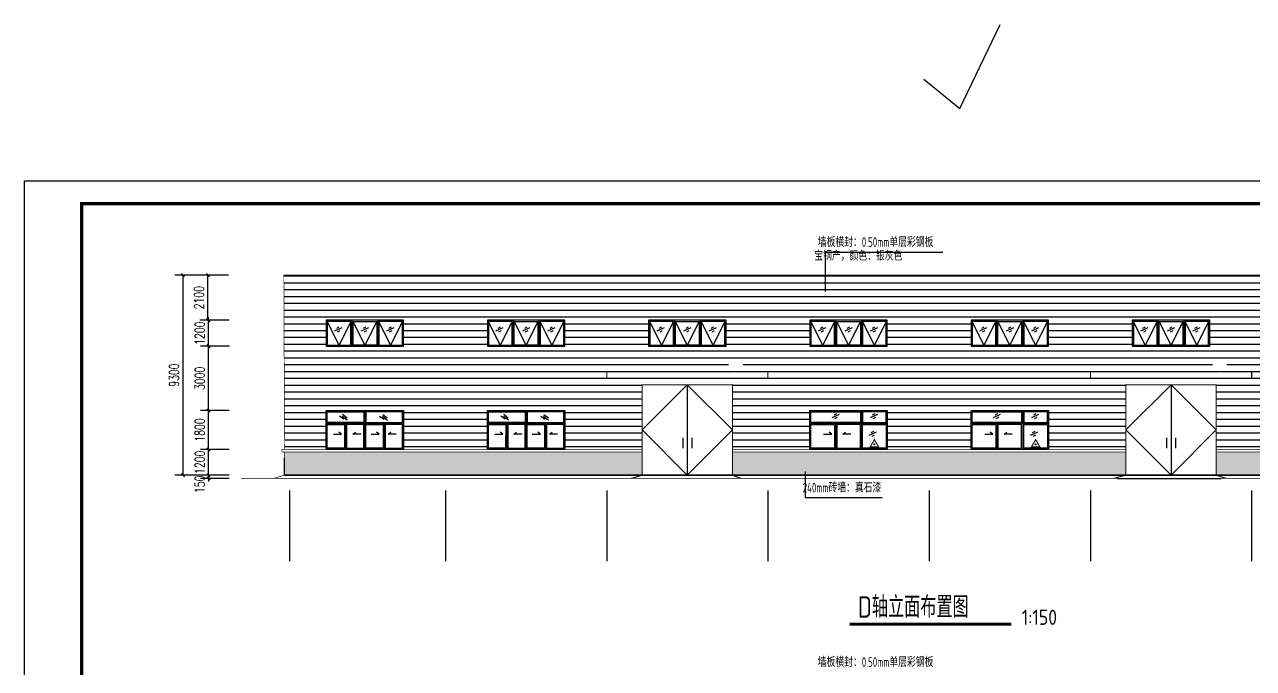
# Model space of a CAD drawing. Extents: x 177291 to 1288761, y 177638 to 322898.
# Drawn here: x 595607 to 652768, y 292270 to 322193 of the extents above; entities that cross this region are included whole.
import ezdxf
from ezdxf.enums import TextEntityAlignment as Align

# ---------------------------------------------------------------- set-up
doc = ezdxf.new("R2010")
doc.units = 0
doc.header["$LTSCALE"] = 1000
for name, color, linetype in [('AXIS', 3, 'Continuous'), ('DIM_SYMB', 3, 'Continuous'), ('PUB_DIM', 3, 'Continuous'), ('PUB_TEXT', 7, 'Continuous'), ('PUB_TITLE', 4, 'Continuous'), ('REIN', 1, 'Continuous')]:
    doc.layers.add(name, color=color, linetype=linetype)
doc.styles.add('_TCH_DIM_T3', font='SIMPLEX', dxfattribs={"width": 0.705882, "bigfont": 'GBCBIG'})
doc.styles.add('C', font='tssdeng.shx', dxfattribs={"height": 3, "bigfont": 'tssdchn.shx'})
doc.styles.get("Standard").update_dxf_attribs({"font": 'gbenor.shx', "bigfont": 'gbcbig.shx'})
doc.dimstyles.new('_TCH_ARCH&&150', dxfattribs={"dimtxt": 446.25, "dimasz": 150, "dimexe": 375, "dimexo": 450, "dimgap": 189.375, "dimtad": 1, "dimdec": 0, "dimzin": 0, "dimdsep": 46, "dimtxsty": '_TCH_DIM_T3', "dimblk": 'ARCHTICK', "dimcen": 0.09, "dimclrd": 3, "dimclre": 3, "dimclrt": 7, "dimazin": 2, "dimtfac": 1, "dimtdec": 0, "dimtix": 1, "dimtmove": 2, "dimatfit": 3, "dimfxl": 1, "dimtolj": 1, "dimtzin": 0, "dimarcsym": 0})

# ---------------------------------------------------------------- blocks, each defined once
blk = doc.blocks.new('_ArchTick')
at = {"color": 0, "linetype": 'ByBlock', "const_width": 0.4}
blk.add_lwpolyline([(-0.5, -0.5), (0.5, 0.5)], dxfattribs=at)
blk = doc.blocks.new('*D542')
at = {"layer": 'Defpoints', "color": 0, "transparency": 16777216}
for p in [(604166, 302451), (605575, 302451), (605575, 301251)]:
    blk.add_point(p, dxfattribs=at)
at = {"layer": 'PUB_DIM', "color": 3, "lineweight": -2, "transparency": 16777216}
for p, q in [((605125, 302451), (603791, 302451)), ((604166, 302451), (604166, 302601)), ((604166, 301251), (604166, 302451)), ((605125, 301251), (603791, 301251)), ((604166, 301251), (604166, 301101))]:
    blk.add_line(p, q, dxfattribs=at)
at = {"layer": 'PUB_DIM', "color": 3, "lineweight": -2, "transparency": 16777216, "xscale": 150, "yscale": 150, "zscale": 150}
for p, rotation in [((604166, 302451), 270), ((604166, 301251), 90)]:
    blk.add_blockref('_ArchTick', p, dxfattribs=dict(at, rotation=rotation))
at = {"layer": 'PUB_DIM', "color": 7, "transparency": 16777216, "insert": (603754, 301851), "char_height": 446.2, "attachment_point": 5, "rotation": 90, "style": '_TCH_DIM_T3'}
blk.add_mtext('\\A1;1200', dxfattribs=at)
blk = doc.blocks.new('*D543')
at = {"layer": 'Defpoints', "color": 0, "transparency": 16777216}
for p in [(604166, 304251), (605575, 304251), (605575, 302451)]:
    blk.add_point(p, dxfattribs=at)
at = {"layer": 'PUB_DIM', "color": 3, "lineweight": -2, "transparency": 16777216}
for p, q in [((605125, 304251), (603791, 304251)), ((604166, 302451), (604166, 304251)), ((605125, 302451), (603791, 302451))]:
    blk.add_line(p, q, dxfattribs=at)
at = {"layer": 'PUB_DIM', "color": 3, "lineweight": -2, "transparency": 16777216, "xscale": 150, "yscale": 150, "zscale": 150}
for p, rotation in [((604166, 304251), 90), ((604166, 302451), 270)]:
    blk.add_blockref('_ArchTick', p, dxfattribs=dict(at, rotation=rotation))
at = {"layer": 'PUB_DIM', "color": 7, "transparency": 16777216, "insert": (603754, 303351), "char_height": 446.2, "attachment_point": 5, "rotation": 90, "style": '_TCH_DIM_T3'}
blk.add_mtext('\\A1;1800', dxfattribs=at)
blk = doc.blocks.new('*D544')
at = {"layer": 'Defpoints', "color": 0, "transparency": 16777216}
for p in [(604166, 307251), (605591, 307251, -4), (605575, 304251)]:
    blk.add_point(p, dxfattribs=at)
at = {"layer": 'PUB_DIM', "color": 3, "lineweight": -2, "transparency": 16777216}
for p, q in [((605141, 307251), (603791, 307251)), ((604166, 304251), (604166, 307251)), ((605125, 304251), (603791, 304251))]:
    blk.add_line(p, q, dxfattribs=at)
at = {"layer": 'PUB_DIM', "color": 3, "lineweight": -2, "transparency": 16777216, "xscale": 150, "yscale": 150, "zscale": 150}
for p, rotation in [((604166, 307251), 90), ((604166, 304251), 270)]:
    blk.add_blockref('_ArchTick', p, dxfattribs=dict(at, rotation=rotation))
at = {"layer": 'PUB_DIM', "color": 7, "transparency": 16777216, "insert": (603754, 305751), "char_height": 446.2, "attachment_point": 5, "rotation": 90, "style": '_TCH_DIM_T3'}
blk.add_mtext('\\A1;3000', dxfattribs=at)
blk = doc.blocks.new('*D545')
at = {"layer": 'Defpoints', "color": 0, "transparency": 16777216}
for p in [(604166, 308451), (605575, 308451), (605591, 307251, -4)]:
    blk.add_point(p, dxfattribs=at)
at = {"layer": 'PUB_DIM', "color": 3, "lineweight": -2, "transparency": 16777216}
for p, q in [((605125, 308451), (603791, 308451)), ((604166, 308451), (604166, 308601)), ((604166, 307251), (604166, 308451)), ((605141, 307251), (603791, 307251)), ((604166, 307251), (604166, 307101))]:
    blk.add_line(p, q, dxfattribs=at)
at = {"layer": 'PUB_DIM', "color": 3, "lineweight": -2, "transparency": 16777216, "xscale": 150, "yscale": 150, "zscale": 150}
for p, rotation in [((604166, 308451), 270), ((604166, 307251), 90)]:
    blk.add_blockref('_ArchTick', p, dxfattribs=dict(at, rotation=rotation))
at = {"layer": 'PUB_DIM', "color": 7, "transparency": 16777216, "insert": (603754, 307851), "char_height": 446.2, "attachment_point": 5, "rotation": 90, "style": '_TCH_DIM_T3'}
blk.add_mtext('\\A1;1200', dxfattribs=at)
blk = doc.blocks.new('*D546')
at = {"layer": 'Defpoints', "color": 0, "transparency": 16777216}
for p in [(604133, 310551), (605541, 310551), (605575, 308451)]:
    blk.add_point(p, dxfattribs=at)
at = {"layer": 'PUB_DIM', "color": 3, "lineweight": -2, "transparency": 16777216}
for p, q in [((605091, 310551), (603758, 310551)), ((604133, 308451), (604133, 310551)), ((605125, 308451), (603758, 308451))]:
    blk.add_line(p, q, dxfattribs=at)
at = {"layer": 'PUB_DIM', "color": 3, "lineweight": -2, "transparency": 16777216, "xscale": 150, "yscale": 150, "zscale": 150}
for p, rotation in [((604133, 310551), 90), ((604133, 308451), 270)]:
    blk.add_blockref('_ArchTick', p, dxfattribs=dict(at, rotation=rotation))
at = {"layer": 'PUB_DIM', "color": 7, "transparency": 16777216, "insert": (603720, 309501), "char_height": 446.2, "attachment_point": 5, "rotation": 90, "style": '_TCH_DIM_T3'}
blk.add_mtext('\\A1;2100', dxfattribs=at)
blk = doc.blocks.new('*D547')
at = {"layer": 'Defpoints', "color": 0, "transparency": 16777216}
for p in [(605541, 310551), (602974, 301251), (605575, 301251)]:
    blk.add_point(p, dxfattribs=at)
at = {"layer": 'PUB_DIM', "color": 3, "lineweight": -2, "transparency": 16777216}
for p, q in [((605091, 310551), (602599, 310551)), ((602974, 310551), (602974, 301251)), ((605125, 301251), (602599, 301251))]:
    blk.add_line(p, q, dxfattribs=at)
at = {"layer": 'PUB_DIM', "color": 3, "lineweight": -2, "transparency": 16777216, "xscale": 150, "yscale": 150, "zscale": 150}
for p, rotation in [((602974, 310551), 90), ((602974, 301251), 270)]:
    blk.add_blockref('_ArchTick', p, dxfattribs=dict(at, rotation=rotation))
at = {"layer": 'PUB_DIM', "color": 7, "transparency": 16777216, "insert": (602562, 305901), "char_height": 446.2, "attachment_point": 5, "rotation": 90, "style": '_TCH_DIM_T3'}
blk.add_mtext('\\A1;9300', dxfattribs=at)
blk = doc.blocks.new('*D401')
at = {"layer": 'Defpoints', "color": 0, "transparency": 16777216}
for p in [(605575, 301251), (604166, 301100), (605575, 301100)]:
    blk.add_point(p, dxfattribs=at)
at = {"layer": 'PUB_DIM', "color": 3, "lineweight": -2, "transparency": 16777216}
for p, q in [((605125, 301251), (603791, 301251)), ((604166, 301251), (604166, 301401)), ((604166, 301251), (604166, 301100)), ((605125, 301100), (603791, 301100)), ((604166, 301100), (604166, 300950))]:
    blk.add_line(p, q, dxfattribs=at)
at = {"layer": 'PUB_DIM', "color": 3, "lineweight": -2, "transparency": 16777216, "xscale": 150, "yscale": 150, "zscale": 150}
for p, rotation in [((604166, 301251), 270), ((604166, 301100), 90)]:
    blk.add_blockref('_ArchTick', p, dxfattribs=dict(at, rotation=rotation))
at = {"layer": 'PUB_DIM', "color": 7, "transparency": 16777216, "insert": (603754, 300827), "char_height": 446.2, "attachment_point": 5, "rotation": 90, "style": '_TCH_DIM_T3'}
blk.add_mtext('\\A1;150', dxfattribs=at)

msp = doc.modelspace()

# ---------------------------------------------------------------- hatches: boundary and pattern name
at = {"true_color": 0xc7c8ca}
h = msp.add_hatch(dxfattribs=at)
h.set_pattern_fill('ANSI31', color=9, scale=200, angle=315)
h.set_pattern_definition([(0, (0, 0), (9e-14, 317.5), [])])
h.paths.add_polyline_path([(660151.98, 310550.58), (607665.65, 310550.58), (607698.94, 302450.66), (609635.26, 302450.66), (609635.26, 304250.66), (613235.29, 304250.66), (613235.29, 302450.66), (617135.26, 302450.66), (617135.26, 304250.66), (620735.29, 304250.66), (620735.29, 302450.66), (624335.28, 302450.66), (624335.28, 305450.66), (628535.28, 305450.66), (628535.28, 302450.66), (632135.27, 302450.66), (632135.27, 304250.66), (635735.3, 304250.66), (635735.3, 302450.66), (639635.27, 302450.66), (639635.27, 304250.66), (643235.3, 304250.66), (643235.3, 302450.66), (646835.28, 302450.66), (646835.28, 305450.66), (651035.28, 305450.66), (651035.28, 302450.66), (654635.26, 302450.66), (654635.26, 304250.66), (658235.29, 304250.66), (658235.29, 302450.66), (660185.27, 302450.66)])
h.paths.add_polyline_path([(635735.31, 307250.66), (632135.31, 307250.66), (632135.31, 308450.66), (635735.31, 308450.66)], flags=16)
h.paths.add_polyline_path([(635685.67, 307300.69), (634585.62, 307300.65), (634585.61, 308400.65), (635685.67, 308400.69)], flags=0)
h.paths.add_polyline_path([(639635.31, 308450.66), (643235.31, 308450.66), (643235.31, 307250.66), (639635.31, 307250.66)], flags=16)
h.paths.add_polyline_path([(639685.25, 307300.66), (639685.25, 308400.65), (640785.31, 308400.65), (640785.31, 307300.66)], flags=0)
h.paths.add_polyline_path([(634485.31, 307300.66), (633385.31, 307300.66), (633385.31, 308400.65), (634485.31, 308400.65)], flags=0)
h.paths.add_polyline_path([(640885.31, 307300.66), (640885.31, 308400.65), (641985.31, 308400.65), (641985.31, 307300.66)], flags=0)
h.paths.add_polyline_path([(633285.31, 307300.66), (632185.25, 307300.66), (632185.25, 308400.65), (633285.31, 308400.65)], flags=0)
h.paths.add_polyline_path([(642085.62, 307300.65), (642085.61, 308400.65), (643185.67, 308400.69), (643185.67, 307300.69)], flags=0)
h.paths.add_polyline_path([(629291.37, 306650.66), (628691.37, 306050.66), (629291.37, 306050.66), (630185.28, 306050.66), (630185.28, 305750.66), (622685.28, 305750.66), (622685.28, 306050.66), (628691.37, 306050.66), (628091.37, 306650.66)], flags=16)
h.paths.add_polyline_path([(645185.28, 306050.66), (651197.91, 306050.66), (650597.91, 306650.66), (651797.91, 306650.66), (651197.91, 306050.66), (651797.91, 306050.66), (652685.28, 306050.66), (652685.28, 305750.66), (645185.28, 305750.66)], flags=16)
h.paths.add_polyline_path([(628235.31, 307250.66), (624635.31, 307250.66), (624635.31, 308450.66), (628235.31, 308450.66)], flags=16)
h.paths.add_polyline_path([(628185.67, 307300.69), (627085.62, 307300.65), (627085.61, 308400.65), (628185.67, 308400.69)], flags=0)
h.paths.add_polyline_path([(647135.31, 308450.66), (650735.31, 308450.66), (650735.31, 307250.66), (647135.31, 307250.66)], flags=16)
h.paths.add_polyline_path([(647185.25, 307300.66), (647185.25, 308400.65), (648285.31, 308400.65), (648285.31, 307300.66)], flags=0)
h.paths.add_polyline_path([(626985.31, 307300.66), (625885.31, 307300.66), (625885.31, 308400.65), (626985.31, 308400.65)], flags=0)
h.paths.add_polyline_path([(648385.31, 307300.66), (648385.31, 308400.65), (649485.31, 308400.65), (649485.31, 307300.66)], flags=0)
h.paths.add_polyline_path([(625785.31, 307300.66), (624685.25, 307300.66), (624685.25, 308400.65), (625785.31, 308400.65)], flags=0)
h.paths.add_polyline_path([(649585.62, 307300.65), (649585.61, 308400.65), (650685.67, 308400.69), (650685.67, 307300.69)], flags=0)
h.paths.add_polyline_path([(620735.31, 307250.66), (617135.31, 307250.66), (617135.31, 308450.66), (620735.31, 308450.66)], flags=16)
h.paths.add_polyline_path([(620685.67, 307300.69), (619585.62, 307300.65), (619585.61, 308400.65), (620685.67, 308400.69)], flags=0)
h.paths.add_polyline_path([(654635.31, 308450.66), (658235.31, 308450.66), (658235.31, 307250.66), (654635.31, 307250.66)], flags=16)
h.paths.add_polyline_path([(654685.25, 307300.66), (654685.25, 308400.65), (655785.31, 308400.65), (655785.31, 307300.66)], flags=0)
h.paths.add_polyline_path([(619485.31, 307300.66), (618385.31, 307300.66), (618385.31, 308400.65), (619485.31, 308400.65)], flags=0)
h.paths.add_polyline_path([(655885.31, 307300.66), (655885.31, 308400.65), (656985.31, 308400.65), (656985.31, 307300.66)], flags=0)
h.paths.add_polyline_path([(618285.31, 307300.66), (617185.25, 307300.66), (617185.25, 308400.65), (618285.31, 308400.65)], flags=0)
h.paths.add_polyline_path([(657085.62, 307300.65), (657085.61, 308400.65), (658185.67, 308400.69), (658185.67, 307300.69)], flags=0)
h.paths.add_polyline_path([(613235.31, 307250.66), (609635.31, 307250.66), (609635.31, 308450.66), (613235.31, 308450.66)], flags=16)
h.paths.add_polyline_path([(613185.67, 307300.69), (612085.62, 307300.65), (612085.61, 308400.65), (613185.67, 308400.69)], flags=0)
h.paths.add_polyline_path([(611985.31, 307300.66), (610885.31, 307300.66), (610885.31, 308400.65), (611985.31, 308400.65)], flags=0)
h.paths.add_polyline_path([(610785.31, 307300.66), (609685.25, 307300.66), (609685.25, 308400.65), (610785.31, 308400.65)], flags=0)
h.paths.add_polyline_path([(651839.16, 306711.91), (653816.66, 306711.91), (653816.66, 307604.41), (651839.16, 307604.41)], flags=24)
h.paths.add_polyline_path([(629332.62, 306711.91), (631310.12, 306711.91), (631310.12, 307604.41), (629332.62, 307604.41)], flags=24)
h = msp.add_hatch(dxfattribs=at)
h.set_pattern_fill('AR-B816', color=9, scale=150)
h.set_pattern_definition([(0, (241349.55, 220384.94), (0, 181.9656), []), (90, (241349.55, 220384.94), (-181.9656, 181.9656), [181.9656, -181.9656])])
h.paths.add_polyline_path([(624335.28, 302330.66), (607698.94, 302330.66), (607698.94, 301250.66), (624335.28, 301250.66)])
h.paths.add_polyline_path([(646835.28, 302330.66), (628535.28, 302330.66), (628535.28, 301250.66), (646835.28, 301250.66)])
h.paths.add_polyline_path([(660185.28, 302330.66), (651035.28, 302330.66), (651035.28, 301250.66), (660185.28, 301250.66)])
h.paths.add_polyline_path([(668300.17, 302330.66), (660185.28, 302330.66), (660185.28, 301250.66), (668300.17, 301250.66)])

# ---------------------------------------------------------------- linework, layer by layer
for p, q in [((639105.91, 318286.45), (640982.2, 322192.86)), ((637443.95, 319653.69), (639105.91, 318286.45)), ((610232.28, 308123.57), (610114.61, 308066.51)), ((610835.31, 308450.66), (610835.31, 307250.66)), ((611476.99, 308123.57), (611359.32, 308066.51)), ((612035.3, 308450.66), (612035.31, 307250.66)), ((612651.96, 308123.59), (612534.3, 308066.53)), ((617732.28, 308123.57), (617614.61, 308066.51)), ((618335.31, 308450.66), (618335.31, 307250.66)), ((618976.99, 308123.57), (618859.32, 308066.51)), ((619535.3, 308450.66), (619535.31, 307250.66)), ((620151.96, 308123.59), (620034.3, 308066.53)), ((625232.28, 308123.57), (625114.61, 308066.51)), ((625835.31, 308450.66), (625835.31, 307250.66)), ((626476.99, 308123.57), (626359.32, 308066.51)), ((627035.3, 308450.66), (627035.31, 307250.66)), ((627651.96, 308123.59), (627534.3, 308066.53)), ((632732.28, 308123.57), (632614.61, 308066.51)), ((633335.31, 308450.66), (633335.31, 307250.66)), ((633976.99, 308123.57), (633859.32, 308066.51)), ((634535.3, 308450.66), (634535.31, 307250.66)), ((635151.96, 308123.59), (635034.3, 308066.53)), ((640232.28, 308123.57), (640114.61, 308066.51)), ((640835.31, 308450.66), (640835.31, 307250.66)), ((641476.99, 308123.57), (641359.32, 308066.51)), ((642035.3, 308450.66), (642035.31, 307250.66)), ((642651.96, 308123.59), (642534.3, 308066.53)), ((647732.28, 308123.57), (647614.61, 308066.51)), ((648335.31, 308450.66), (648335.31, 307250.66)), ((648976.99, 308123.57), (648859.32, 308066.51)), ((649535.3, 308450.66), (649535.31, 307250.66)), ((650151.96, 308123.59), (650034.3, 308066.53)), ((610356.9, 308091.53), (610018.59, 307938.92)), ((610268.47, 307955.67), (610150.81, 307898.61)), ((611601.61, 308091.53), (611263.3, 307938.92)), ((611513.19, 307955.67), (611395.52, 307898.61)), ((612776.59, 308091.54), (612438.27, 307938.93)), ((612688.16, 307955.69), (612570.5, 307898.63)), ((617856.9, 308091.53), (617518.59, 307938.92)), ((617768.47, 307955.67), (617650.81, 307898.61)), ((619101.61, 308091.53), (618763.3, 307938.92)), ((619013.19, 307955.67), (618895.52, 307898.61)), ((620276.59, 308091.54), (619938.27, 307938.93)), ((620188.16, 307955.69), (620070.5, 307898.63)), ((625356.9, 308091.53), (625018.59, 307938.92)), ((625268.47, 307955.67), (625150.81, 307898.61)), ((626601.61, 308091.53), (626263.3, 307938.92)), ((626513.19, 307955.67), (626395.52, 307898.61)), ((627776.59, 308091.54), (627438.27, 307938.93)), ((627688.16, 307955.69), (627570.5, 307898.63)), ((632856.9, 308091.53), (632518.59, 307938.92)), ((632768.47, 307955.67), (632650.81, 307898.61)), ((634101.61, 308091.53), (633763.3, 307938.92)), ((634013.19, 307955.67), (633895.52, 307898.61)), ((635276.59, 308091.54), (634938.27, 307938.93)), ((635188.16, 307955.69), (635070.5, 307898.63)), ((640356.9, 308091.53), (640018.59, 307938.92)), ((640268.47, 307955.67), (640150.81, 307898.61)), ((641601.61, 308091.53), (641263.3, 307938.92)), ((641513.19, 307955.67), (641395.52, 307898.61)), ((642776.59, 308091.54), (642438.27, 307938.93)), ((642688.16, 307955.69), (642570.5, 307898.63)), ((647856.9, 308091.53), (647518.59, 307938.92)), ((647768.47, 307955.67), (647650.81, 307898.61)), ((649101.61, 308091.53), (648763.3, 307938.92)), ((649013.19, 307955.67), (648895.52, 307898.61)), ((650276.59, 308091.54), (649938.27, 307938.93)), ((650188.16, 307955.69), (650070.5, 307898.63)), ((613235.31, 307250.66), (609635.25, 307250.66)), ((620735.31, 307250.66), (617135.25, 307250.66)), ((628235.31, 307250.66), (624635.25, 307250.66)), ((635735.31, 307250.66), (632135.25, 307250.66)), ((643235.31, 307250.66), (639635.25, 307250.66)), ((650735.31, 307250.66), (647135.25, 307250.66)), ((626435.28, 305450.66), (624335.28, 303350.66)), ((626435.28, 305450.66), (626435.28, 301250.66)), ((626435.28, 305450.66), (628535.28, 303350.66)), ((648935.28, 305450.66), (646835.28, 303350.66)), ((648935.28, 305450.66), (648935.28, 301250.66)), ((648935.28, 305450.66), (651035.28, 303350.66)), ((611435.3, 304250.66), (611435.28, 302450.66)), ((618935.3, 304250.66), (618935.28, 302450.66)), ((634535.31, 304250.66), (634535.29, 302450.66)), ((642035.31, 304250.66), (642035.29, 302450.66)), ((609635.26, 303650.66), (613235.35, 303650.66)), ((610254.41, 304010.22), (610459.76, 303864.13)), ((610383.19, 303996.3), (610612.9, 303822.4)), ((610397.11, 304087.37), (610605.94, 303919.79)), ((610535.29, 303650.67), (610535.27, 302450.68)), ((612123.73, 304000.07), (612329.08, 303853.98)), ((612252.51, 303986.15), (612482.22, 303812.25)), ((612266.43, 304077.22), (612475.26, 303909.63)), ((612335.29, 303650.66), (612335.29, 302450.66)), ((617135.26, 303650.66), (620735.35, 303650.66)), ((617754.41, 304010.22), (617959.76, 303864.13)), ((617883.19, 303996.3), (618112.9, 303822.4)), ((617897.11, 304087.37), (618105.94, 303919.79)), ((618035.29, 303650.67), (618035.27, 302450.68)), ((619623.73, 304000.07), (619829.08, 303853.98)), ((619752.51, 303986.15), (619982.22, 303812.25)), ((619766.43, 304077.22), (619975.26, 303909.63)), ((619835.29, 303650.66), (619835.29, 302450.66)), ((635735.3, 303650.66), (632135.27, 303650.66)), ((633495.22, 304065.47), (633156.91, 303912.86)), ((633370.59, 304097.52), (633252.93, 304040.46)), ((633406.79, 303929.62), (633289.13, 303872.56)), ((633335.31, 303650.67), (633335.29, 302450.68)), ((635277.52, 304065.47), (634939.2, 303912.86)), ((635152.89, 304097.52), (635035.23, 304040.46)), ((635189.09, 303929.62), (635071.42, 303872.56)), ((643235.3, 303650.66), (639635.27, 303650.66)), ((640995.22, 304065.47), (640656.91, 303912.86)), ((640870.59, 304097.52), (640752.93, 304040.46)), ((640906.79, 303929.62), (640789.13, 303872.56)), ((640835.31, 303650.67), (640835.29, 302450.68)), ((642777.52, 304065.47), (642439.2, 303912.86)), ((642652.89, 304097.52), (642535.23, 304040.46)), ((642689.09, 303929.62), (642571.42, 303872.56)), ((609974.27, 303157.77), (610350.96, 303157.77)), ((610350.96, 303157.77), (610226.12, 303242.21)), ((610869.35, 303157.76), (610994.18, 303242.2)), ((611246.04, 303157.76), (610869.35, 303157.76)), ((611724.54, 303157.75), (612101.23, 303157.75)), ((612101.23, 303157.75), (611976.39, 303242.2)), ((612519.62, 303157.75), (612644.45, 303242.2)), ((612896.31, 303157.75), (612519.62, 303157.75)), ((617474.27, 303157.77), (617850.96, 303157.77)), ((617850.96, 303157.77), (617726.12, 303242.21)), ((618369.35, 303157.76), (618494.18, 303242.2)), ((618746.04, 303157.76), (618369.35, 303157.76)), ((619224.54, 303157.75), (619601.23, 303157.75)), ((619601.23, 303157.75), (619476.39, 303242.2)), ((620019.62, 303157.75), (620144.45, 303242.2)), ((620396.31, 303157.75), (620019.62, 303157.75)), ((624335.28, 303350.66), (626435.28, 301250.66)), ((626227.24, 302987.14), (626227.24, 302503.18)), ((628535.28, 303350.66), (626435.28, 301250.66)), ((626643.32, 302987.14), (626643.32, 302503.18)), ((632774.28, 303157.77), (633150.98, 303157.77)), ((633150.98, 303157.77), (633026.14, 303242.21)), ((633669.36, 303157.76), (633794.2, 303242.2)), ((634046.06, 303157.76), (633669.36, 303157.76)), ((635220.75, 303247.32), (634882.44, 303094.71)), ((635096.12, 303279.37), (634978.46, 303222.3)), ((635132.32, 303111.47), (635014.66, 303054.4)), ((640274.28, 303157.77), (640650.98, 303157.77)), ((640650.98, 303157.77), (640526.14, 303242.21)), ((641169.36, 303157.76), (641294.2, 303242.2)), ((641546.06, 303157.76), (641169.36, 303157.76)), ((642720.75, 303247.32), (642382.44, 303094.71)), ((642596.12, 303279.37), (642478.46, 303222.3)), ((642632.32, 303111.47), (642514.66, 303054.4)), ((646835.28, 303350.66), (648935.28, 301250.66)), ((648727.24, 302987.14), (648727.24, 302503.18)), ((651035.28, 303350.66), (648935.28, 301250.66)), ((649143.32, 302987.14), (649143.32, 302503.18)), ((607698.94, 301250.66), (607698.94, 302050.66)), ((607698.94, 301250.66), (668300.17, 301250.66)), ((668300.17, 301250.66), (607698.94, 301250.66)), ((607698.94, 301250.66), (668300.17, 301250.66)), ((607698.94, 301250.66), (668300.17, 301250.66)), ((646443.92, 301090.66), (651274.35, 301090.66))]:
    msp.add_line(p, q)
at = {"color": 3}
for p, q in [((610235.28, 307300.66), (609685.25, 308400.65)), ((610785.31, 308400.65), (610235.28, 307300.66)), ((611435.31, 307300.66), (610885.31, 308400.65)), ((611985.31, 308400.65), (611435.31, 307300.66)), ((612635.65, 307300.67), (612085.61, 308400.65)), ((613185.67, 308400.69), (612635.65, 307300.67)), ((617735.28, 307300.66), (617185.25, 308400.65)), ((618285.31, 308400.65), (617735.28, 307300.66)), ((618935.31, 307300.66), (618385.31, 308400.65)), ((619485.31, 308400.65), (618935.31, 307300.66)), ((620135.65, 307300.67), (619585.61, 308400.65)), ((620685.67, 308400.69), (620135.65, 307300.67)), ((625235.28, 307300.66), (624685.25, 308400.65)), ((625785.31, 308400.65), (625235.28, 307300.66)), ((626435.31, 307300.66), (625885.31, 308400.65)), ((626985.31, 308400.65), (626435.31, 307300.66)), ((627635.65, 307300.67), (627085.61, 308400.65)), ((628185.67, 308400.69), (627635.65, 307300.67)), ((632735.28, 307300.66), (632185.25, 308400.65)), ((633285.31, 308400.65), (632735.28, 307300.66)), ((633935.31, 307300.66), (633385.31, 308400.65)), ((634485.31, 308400.65), (633935.31, 307300.66)), ((635135.65, 307300.67), (634585.61, 308400.65)), ((635685.67, 308400.69), (635135.65, 307300.67)), ((640235.28, 307300.66), (639685.25, 308400.65)), ((640785.31, 308400.65), (640235.28, 307300.66)), ((641435.31, 307300.66), (640885.31, 308400.65)), ((641985.31, 308400.65), (641435.31, 307300.66)), ((642635.65, 307300.67), (642085.61, 308400.65)), ((643185.67, 308400.69), (642635.65, 307300.67)), ((647735.28, 307300.66), (647185.25, 308400.65)), ((648285.31, 308400.65), (647735.28, 307300.66)), ((648935.31, 307300.66), (648385.31, 308400.65)), ((649485.31, 308400.65), (648935.31, 307300.66)), ((650135.65, 307300.67), (649585.61, 308400.65)), ((650685.67, 308400.69), (650135.65, 307300.67))]:
    msp.add_line(p, q, dxfattribs=at)
for points, const_width in [([(607665.65, 310550.58), (607698.94, 302450.66), (607578.94, 302450.66), (607578.94, 302330.66), (607698.94, 302330.66), (607698.94, 301250.71)], 30), ([(607665.65, 310550.58), (668266.88, 310550.58)], 30), ([(623833.79, 301100.66), (624335.28, 301250.66), (624335.28, 305450.66), (628535.28, 305450.66), (628535.28, 301250.66), (628927.12, 301100.66)], 50), ([(646262.98, 301100.66), (646835.28, 301250.66), (646835.28, 305450.66), (651035.28, 305450.66), (651035.28, 301250.66), (651502.68, 301100.66)], 50), ([(624335.28, 302450.66), (607698.94, 302450.66)], 30), ([(646835.28, 302450.66), (628535.28, 302450.66)], 30), ([(668300.17, 302450.66), (651035.28, 302450.66)], 30), ([(607698.94, 302330.66), (624335.28, 302330.66)], 30), ([(628535.28, 302330.66), (646835.28, 302330.66)], 30), ([(651035.28, 302330.66), (668300.17, 302330.66)], 30), ([(607692.72, 301250.7), (607185.03, 301099.5)], 30), ([(668300.17, 301250.66), (607698.94, 301250.66)], 30), ([(605666.51, 301100.66), (669342.62, 301100.66)], 30)]:
    msp.add_lwpolyline(points, dxfattribs=dict(const_width=const_width))
for points in [[(613235.31, 308450.66), (609635.31, 308450.66), (609635.31, 307250.66), (613235.31, 307250.66)], [(620735.31, 308450.66), (617135.31, 308450.66), (617135.31, 307250.66), (620735.31, 307250.66)], [(628235.31, 308450.66), (624635.31, 308450.66), (624635.31, 307250.66), (628235.31, 307250.66)], [(635735.31, 308450.66), (632135.31, 308450.66), (632135.31, 307250.66), (635735.31, 307250.66)], [(643235.31, 308450.66), (639635.31, 308450.66), (639635.31, 307250.66), (643235.31, 307250.66)], [(650735.31, 308450.66), (647135.31, 308450.66), (647135.31, 307250.66), (650735.31, 307250.66)], [(609635.26, 304250.66), (613235.29, 304250.66), (613235.29, 302450.66), (609635.26, 302450.66)], [(609684.91, 304200.69), (611384.98, 304200.65), (611384.97, 303700.65), (609684.9, 303700.69)], [(613185.68, 304200.66), (611485.61, 304200.65), (611485.61, 303700.65), (613185.68, 303700.66)], [(617135.26, 304250.66), (620735.29, 304250.66), (620735.29, 302450.66), (617135.26, 302450.66)], [(617184.91, 304200.69), (618884.98, 304200.65), (618884.97, 303700.65), (617184.9, 303700.69)], [(620685.68, 304200.66), (618985.61, 304200.65), (618985.61, 303700.65), (620685.68, 303700.66)], [(632135.27, 304250.66), (635735.3, 304250.66), (635735.3, 302450.66), (632135.27, 302450.66)], [(632184.91, 304200.69), (634484.99, 304200.65), (634484.98, 303700.65), (632184.9, 303700.69)], [(635685.68, 304200.66), (634585.63, 304200.65), (634585.63, 303700.65), (635685.68, 303700.66)], [(639635.27, 304250.66), (643235.3, 304250.66), (643235.3, 302450.66), (639635.27, 302450.66)], [(639684.91, 304200.69), (641984.99, 304200.65), (641984.98, 303700.65), (639684.9, 303700.69)], [(643185.68, 304200.66), (642085.63, 304200.65), (642085.63, 303700.65), (643185.68, 303700.66)], [(609685.23, 303600.69), (610485.29, 303600.68), (610485.27, 302500.68), (609685.21, 302500.69)], [(611385.3, 303600.66), (610585.29, 303600.67), (610585.27, 302500.68), (611385.28, 302500.66)], [(611485.28, 303600.66), (612285.29, 303600.66), (612285.29, 302500.66), (611485.28, 302500.66)], [(613185.35, 303600.66), (612385.29, 303600.66), (612385.29, 302500.66), (613185.35, 302500.66)], [(617185.23, 303600.69), (617985.29, 303600.68), (617985.27, 302500.68), (617185.21, 302500.69)], [(618885.3, 303600.66), (618085.29, 303600.67), (618085.27, 302500.68), (618885.28, 302500.66)], [(618985.28, 303600.66), (619785.29, 303600.66), (619785.29, 302500.66), (618985.28, 302500.66)], [(620685.35, 303600.66), (619885.29, 303600.66), (619885.29, 302500.66), (620685.35, 302500.66)], [(632185.23, 303600.69), (633285.31, 303600.68), (633285.29, 302500.68), (632185.21, 302500.69)], [(634485.32, 303600.66), (633385.31, 303600.67), (633385.29, 302500.68), (634485.3, 302500.66)], [(634585.29, 303600.66), (635685.36, 303600.66), (635685.36, 302500.66), (634585.29, 302500.66)], [(639685.23, 303600.69), (640785.31, 303600.68), (640785.29, 302500.68), (639685.21, 302500.69)], [(641985.32, 303600.66), (640885.31, 303600.67), (640885.29, 302500.68), (641985.3, 302500.66)], [(642085.29, 303600.66), (643185.36, 303600.66), (643185.36, 302500.66), (642085.29, 302500.66)]]:
    msp.add_lwpolyline(points, close=True)
for points in [[(609685.25, 307300.66), (610785.31, 307300.66), (610785.31, 308400.65), (609685.25, 308400.65)], [(611985.31, 307300.66), (610885.31, 307300.66), (610885.31, 308400.65), (611985.31, 308400.65)], [(613185.67, 308400.69), (612085.61, 308400.65), (612085.62, 307300.65), (613185.67, 307300.69)], [(617185.25, 307300.66), (618285.31, 307300.66), (618285.31, 308400.65), (617185.25, 308400.65)], [(619485.31, 307300.66), (618385.31, 307300.66), (618385.31, 308400.65), (619485.31, 308400.65)], [(620685.67, 308400.69), (619585.61, 308400.65), (619585.62, 307300.65), (620685.67, 307300.69)], [(624685.25, 307300.66), (625785.31, 307300.66), (625785.31, 308400.65), (624685.25, 308400.65)], [(626985.31, 307300.66), (625885.31, 307300.66), (625885.31, 308400.65), (626985.31, 308400.65)], [(628185.67, 308400.69), (627085.61, 308400.65), (627085.62, 307300.65), (628185.67, 307300.69)], [(632185.25, 307300.66), (633285.31, 307300.66), (633285.31, 308400.65), (632185.25, 308400.65)], [(634485.31, 307300.66), (633385.31, 307300.66), (633385.31, 308400.65), (634485.31, 308400.65)], [(635685.67, 308400.69), (634585.61, 308400.65), (634585.62, 307300.65), (635685.67, 307300.69)], [(639685.25, 307300.66), (640785.31, 307300.66), (640785.31, 308400.65), (639685.25, 308400.65)], [(641985.31, 307300.66), (640885.31, 307300.66), (640885.31, 308400.65), (641985.31, 308400.65)], [(643185.67, 308400.69), (642085.61, 308400.65), (642085.62, 307300.65), (643185.67, 307300.69)], [(647185.25, 307300.66), (648285.31, 307300.66), (648285.31, 308400.65), (647185.25, 308400.65)], [(649485.31, 307300.66), (648385.31, 307300.66), (648385.31, 308400.65), (649485.31, 308400.65)], [(650685.67, 308400.69), (649585.61, 308400.65), (649585.62, 307300.65), (650685.67, 307300.69)]]:
    msp.add_lwpolyline(points, close=True, dxfattribs=at)
at = {"const_width": 50}
for points in [[(622685.28, 305750.66), (630185.28, 305750.66), (630185.28, 306050.66), (622685.28, 306050.66)], [(645185.28, 305750.66), (652685.28, 305750.66), (652685.28, 306050.66), (645185.28, 306050.66)]]:
    msp.add_lwpolyline(points, close=True, dxfattribs=at)
at = {"layer": 'AXIS', "linetype": 'ByBlock'}
for p, q in [((632848.28, 311622.71), (638326.57, 311622.71)), ((632848.28, 311622.71), (632848.28, 309791.44)), ((631911.67, 301426.22), (631911.67, 300210.09)), ((631911.67, 300210.09), (635500.58, 300210.09))]:
    msp.add_line(p, q, dxfattribs=at)
at = {"layer": 'AXIS'}
for p, q in [((607935.28, 300535.51), (607935.28, 297252.78)), ((615185.28, 300535.51), (615185.28, 297252.78)), ((622685.28, 300535.51), (622685.28, 297252.78)), ((630185.28, 300535.51), (630185.28, 297252.78)), ((637685.28, 300535.51), (637685.28, 297252.78)), ((645185.28, 300535.51), (645185.28, 297252.78)), ((652685.28, 300535.51), (652685.28, 297252.78))]:
    msp.add_line(p, q, dxfattribs=at)
at = {"layer": 'DIM_SYMB', "const_width": 131.71}
msp.add_lwpolyline([(633979.35, 294327.21), (641506.24, 294327.21)], dxfattribs=at)
at = {"layer": 'PUB_TITLE'}
msp.add_lwpolyline([(595606.7, 314928.34), (684804.08, 314928.34), (684804.08, 251928.06), (595606.7, 251928.06)], close=True, dxfattribs=at)
at = {"layer": 'PUB_TITLE', "const_width": 159.09}
msp.add_lwpolyline([(598258.23, 252988.67), (598258.23, 313867.73), (683743.47, 313867.73), (683743.47, 252988.67)], close=True, dxfattribs=at)
at = {"layer": 'REIN', "const_width": 50}
for points in [[(635139.08, 302903.22), (635330.82, 302571.11), (634947.33, 302571.11)], [(642639.08, 302903.22), (642830.82, 302571.11), (642447.33, 302571.11)]]:
    msp.add_lwpolyline(points, close=True, dxfattribs=at)
for points in [[(635157.8, 302682.89, -1), (635107.8, 302682.89, -1)], [(642657.8, 302682.89, -1), (642607.8, 302682.89, -1)]]:
    msp.add_lwpolyline(points, format="xyb", close=True, dxfattribs=at)

# ---------------------------------------------------------------- texts
at = {"layer": 'PUB_TEXT', "style": 'C', "width": 0.7}
for s, p in [('墙板横封：0.50mm单层彩钢板', (637881.83, 311724.29)), ('宝钢产，颜色：银灰色', (636435.25, 311089.61)), ('240mm砖墙：真石漆', (635458.92, 300311.67)), ('墙板横封：0.50mm单层彩钢板', (637881.83, 292204.31))]:
    msp.add_text(s, height=450, dxfattribs=at).set_placement(p, align=Align.BOTTOM_RIGHT)
at = {"layer": 'PUB_TEXT', "style": 'C', "width": 0.8}
msp.add_text('D轴立面布置图', height=987.84, dxfattribs=at).set_placement((634370.16, 294631.36))
at = {"layer": 'PUB_TEXT'}
msp.add_text('1:150', height=705.6, dxfattribs=at).set_placement((641988.76, 294294.14))

# ---------------------------------------------------------------- dimensions: what is measured, and where the dimension line sits
at = {"layer": 'PUB_DIM'}
for base, p1, p2, picture, middle in [((602974.22, 301250.66), (605541.26, 310550.58), (605574.55, 301250.66), '*D547', (602561.72, 305900.62)), ((604132.97, 310550.58), (605574.55, 308450.66), (605541.26, 310550.58), '*D546', (603720.47, 309500.62)), ((604166.26, 308450.66), (605590.83, 307250.66, -3.97), (605574.55, 308450.66), '*D545', (603753.76, 307850.66)), ((604166.26, 307250.66), (605574.55, 304250.74), (605590.83, 307250.66, -3.97), '*D544', (603753.76, 305750.7)), ((604166.26, 304250.74), (605574.55, 302450.74), (605574.55, 304250.74), '*D543', (603753.76, 303350.74)), ((604166.26, 302450.74), (605574.55, 301250.66), (605574.55, 302450.74), '*D542', (603753.76, 301850.7))]:
    dim = msp.add_linear_dim(base=base, p1=p1, p2=p2, angle=90, dimstyle='_TCH_ARCH&&150', dxfattribs=at)
    dim.commit()
    dim.dimension.update_dxf_attribs({"geometry": picture, "text_midpoint": middle})
dim = msp.add_linear_dim(base=(604166.26, 301100.24), p1=(605574.55, 301250.66), p2=(605574.55, 301100.24), angle=270, dimstyle='_TCH_ARCH&&150', dxfattribs=at)
dim.commit()
dim.dimension.update_dxf_attribs({"geometry": '*D401', "text_midpoint": (603753.76, 300827.3), "dimtype": 160})

doc.saveas('drawing.dxf')
